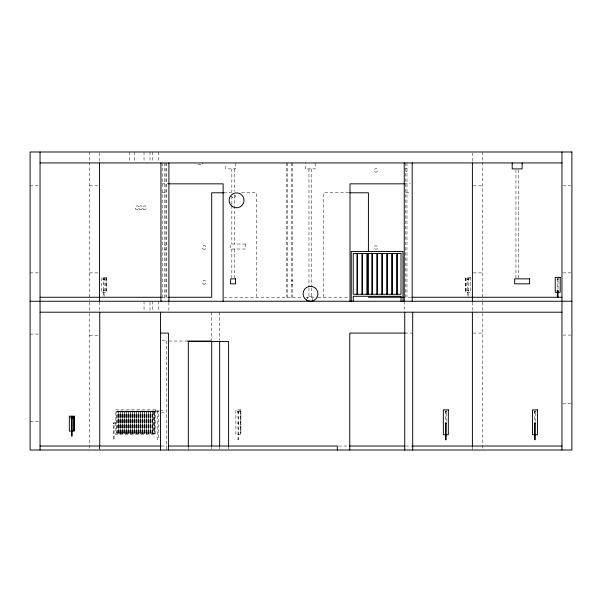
<?xml version="1.0" encoding="UTF-8"?>
<svg xmlns="http://www.w3.org/2000/svg" width="602" height="602" viewBox="0 0 602 602"><rect width="100%" height="100%" fill="white"/><g stroke="black" fill="none" stroke-linecap="round" stroke-linejoin="round"><path stroke-width="0.45" stroke-dasharray="3.01 2.26" d="M240.875 411.369L240.875 433.259M118.579 433.259L118.579 411.369L117.081 411.369L117.081 433.259L118.579 433.259L118.579 411.369M120.566 433.259L120.566 411.369L119.076 411.369L119.076 433.259L120.566 433.259L120.566 411.369M122.56 433.259L122.56 411.369L121.062 411.369L121.062 433.259L122.56 433.259L122.56 411.369M124.546 433.259L124.546 411.369L123.056 411.369L123.056 433.259L124.546 433.259L124.546 411.369M126.54 433.259L126.54 411.369L125.043 411.369L125.043 433.259L126.54 433.259L126.54 411.369M128.527 433.259L128.527 411.369L127.037 411.369L127.037 433.259L128.527 433.259L128.527 411.369M130.521 433.259L130.521 411.369L129.024 411.369L129.024 433.259L130.521 433.259L130.521 411.369M132.508 433.259L132.508 411.369L131.018 411.369L131.018 433.259L132.508 433.259L132.508 411.369M134.494 433.259L134.494 411.369L133.004 411.369L133.004 433.259L134.494 433.259L134.494 411.369M136.488 433.259L136.488 411.369L134.999 411.369L134.999 433.259L136.488 433.259L136.488 411.369M138.475 433.259L138.475 411.369L136.985 411.369L136.985 433.259L138.475 433.259L138.475 411.369M117.081 433.259L117.081 411.369M140.469 433.259L140.469 411.369L138.972 411.369L138.972 433.259L140.469 433.259L140.469 411.369M119.076 433.259L119.076 411.369M142.456 433.259L142.456 411.369L140.966 411.369L140.966 433.259L142.456 433.259L142.456 411.369M121.062 433.259L121.062 411.369M144.45 433.259L144.45 411.369L142.952 411.369L142.952 433.259L144.45 433.259L144.45 411.369M123.056 433.259L123.056 411.369M146.436 433.259L146.436 411.369L144.947 411.369L144.947 433.259L146.436 433.259L146.436 411.369M125.043 433.259L125.043 411.369M148.431 433.259L148.431 411.369L146.933 411.369L146.933 433.259L148.431 433.259L148.431 411.369M127.037 433.259L127.037 411.369M150.417 433.259L150.417 411.369L148.927 411.369L148.927 433.259L150.417 433.259L150.417 411.369M129.024 433.259L129.024 411.369M152.411 433.259L152.411 411.369L150.914 411.369L150.914 433.259L152.411 433.259L152.411 411.369M131.018 433.259L131.018 411.369M152.908 411.369L154.398 411.369L154.398 433.259L152.908 433.259L152.908 411.369L154.398 411.369M133.004 433.259L133.004 411.369M134.999 433.259L134.999 411.369M136.985 433.259L136.985 411.369M138.972 433.259L138.972 411.369M140.966 433.259L140.966 411.369M142.952 433.259L142.952 411.369M144.947 433.259L144.947 411.369M146.933 433.259L146.933 411.369M148.927 433.259L148.927 411.369M150.914 433.259L150.914 411.369M152.908 433.259L154.398 433.259M106.223 278.267L106.223 291.398M465.677 291.398L465.677 278.267M557.475 278.433L557.723 279.358L557.971 278.433M197.765 164.429L202.739 164.429L202.739 162.939M405.725 168.161L406.975 168.161M405.725 171.645L406.975 171.645M161.833 183.836L168.906 183.836M404.235 183.836L410.429 183.836M30.1 185.822L39.145 185.822M89.555 185.822L98.6 185.822M473.3 185.822L482.345 185.822M562.855 185.822L571.9 185.822M162.194 192.79L165.926 192.79M223.824 192.79L231.288 192.79M241.545 192.79L256.475 192.79L256.475 297.268M348.821 192.79L323.635 192.79L323.635 297.268M405.725 192.79L410.955 192.79M164.677 245.774L165.926 245.782M164.677 249.258L165.926 249.251M30.1 272.887L39.145 272.887M89.555 272.887L98.6 272.887M473.3 272.887L482.345 272.887M562.855 272.887L571.9 272.887M106.223 278.116L105.726 278.116L105.726 291.549L106.223 291.549M465.677 278.116L466.174 278.116L466.174 291.549L465.677 291.549M291.549 280.479L292.79 280.479M291.549 284.204L292.79 284.204M103.378 290.804L104.101 290.804M467.799 290.804L468.522 290.804M161.863 297.268L168.267 297.268M224.079 297.268L302.181 297.268M305.839 297.268L317.111 297.268M318.037 297.268L349.07 297.268M411.271 297.268L405.725 297.268L405.725 162.939M404.732 333.087L411.806 333.087M473.3 333.087L482.345 333.087M30.1 334.087L39.145 334.087M562.855 335.081L571.9 335.081M89.555 335.577L98.6 335.577M162.216 340.551L166.641 340.551M187.673 341.048L166.423 341.048L166.423 450.01M562.855 403.242L571.9 403.242M159.869 410.376L163.353 410.376L163.353 412.37L161.614 412.37M155.64 410.873L159.869 410.873M154.646 411.121L116.833 411.121L116.833 433.508L154.646 433.508L154.646 411.121L152.66 411.121L152.66 433.508M240.875 411.121L240.379 411.121L240.379 433.508L240.875 433.508M238.768 411.369L238.046 411.369L238.023 439.731M117.435 411.715L118.225 411.715M119.422 411.715L120.219 411.715M121.416 411.715L122.206 411.715M123.402 411.715L124.2 411.715M125.397 411.715L126.187 411.715M127.383 411.715L128.181 411.715M129.37 411.715L130.167 411.715M131.364 411.715L132.162 411.715M133.351 411.715L134.148 411.715M135.345 411.715L136.142 411.715M137.331 411.715L138.129 411.715M139.325 411.715L140.123 411.715M141.312 411.715L142.11 411.715M143.306 411.715L144.096 411.715M145.293 411.715L146.09 411.715M147.287 411.715L148.077 411.715M149.273 411.715L150.071 411.715M151.268 411.715L152.058 411.715M155.64 411.866L159.869 411.866M30.1 421.648L39.145 421.648M115.84 422.815L113.357 422.815L113.357 439.731L114.087 439.731L114.102 423.311L113.364 423.311M238.038 423.311L238.753 423.311M113.357 423.808L115.84 423.808M117.435 432.913L118.225 432.913M119.422 432.913L120.219 432.913M121.416 432.913L122.206 432.913M123.402 432.913L124.2 432.913M125.397 432.913L126.187 432.913M127.383 432.913L128.181 432.913M129.37 432.913L130.167 432.913M131.364 432.913L132.162 432.913M133.351 432.913L134.148 432.913M135.345 432.913L136.142 432.913M137.331 432.913L138.129 432.913M139.325 432.913L140.123 432.913M141.312 432.913L142.11 432.913M143.306 432.913L144.096 432.913M145.293 432.913L146.09 432.913M147.287 432.913L148.077 432.913M149.273 432.913L150.071 432.913M151.268 432.913L152.058 432.913M238.038 439.731L238.768 439.731L238.783 411.369M161.321 446.029L166.95 446.029M338.49 446.029L348.821 446.029M405.62 446.029L411.806 446.029M558.077 288.983L558.077 278.861L557.347 278.861L557.332 288.983M535.291 421.438L535.291 411.369L534.561 411.369L534.546 421.438M518.42 169.847L518.42 278.861M515.929 169.847L515.929 278.861M482.345 151.99L482.345 161.381M482.345 162.322L482.345 300.308M482.345 302.181L482.345 312.476M482.345 313.409L482.345 449.069M472.397 152.908L472.397 162.028M472.397 302.159L472.397 310.369M472.397 446.827L472.397 450.01M468.522 296.35L468.522 278.861L467.792 278.861L467.777 296.35M446.202 421.438L446.202 411.369L445.472 411.369L445.457 421.438M406.975 162.939L406.975 297.268M404.235 301.248L404.235 310.369M315.177 162.939L315.177 168.906L305.229 168.906L305.229 162.939M312.694 301.248L312.694 296.274L307.72 296.274L307.72 298.758M311.445 168.906L311.445 286.906M311.445 287.846L311.445 296.274M308.961 168.906L308.961 286.906M308.961 287.846L308.961 296.274M292.79 162.939L292.79 297.268M291.549 162.939L291.549 297.268M287.568 162.939L287.568 297.268M286.326 162.939L286.326 297.268M235.578 162.939L235.578 168.906L225.622 168.906L225.622 163.789M234.328 168.906L234.328 191.444M234.328 195.198L234.328 244.036M234.328 249.01L234.328 277.928M231.845 168.906L231.845 192.384M231.845 196.139L231.845 204.59M231.845 205.53L231.845 244.036M231.845 249.01L231.845 277.928M228.609 446.827L228.609 449.212M219.655 312.197L219.655 340.273M219.655 446.827L219.655 449.212M211.693 312.197L211.693 340.273M211.693 446.827L211.693 449.212M188.313 446.827L188.313 450.01M168.906 302.159L168.906 310.369M166.423 162.939L166.423 297.268M165.926 162.939L165.926 297.268M164.677 162.939L164.677 297.268M162.194 162.939L162.194 297.268M158.461 151.99L158.461 162.028M158.461 301.248L158.461 310.369M154.052 411.723L154.052 432.913M153.254 411.723L153.254 432.913M152.487 151.99L152.487 162.028M152.487 301.248L152.487 310.369M150.666 411.121L150.666 433.508M150.003 151.99L150.003 162.028M150.003 302.159L150.003 310.369M148.679 411.121L148.679 433.508M146.685 411.121L146.685 433.508M144.698 411.121L144.698 433.508M144.036 151.99L144.036 162.028M144.036 301.248L144.036 310.369M142.704 411.121L142.704 433.508M140.718 411.121L140.718 433.508M138.723 411.121L138.723 433.508M136.737 411.121L136.737 433.508M134.75 411.121L134.75 433.508M134.57 151.99L134.57 162.028M132.756 411.121L132.756 433.508M130.769 411.121L130.769 433.508M129.618 151.99L129.618 162.028M128.775 411.121L128.775 433.508M126.789 411.121L126.789 433.508M124.795 411.121L124.795 433.508M122.808 411.121L122.808 433.508M120.814 411.121L120.814 433.508M118.827 411.121L118.827 433.508M104.123 296.35L104.123 278.861L103.394 278.861L103.378 296.35M99.751 446.827L99.751 450.01M99.503 152.908L99.503 162.028M99.503 302.159L99.503 310.369M99.503 446.029L99.503 450.01M89.555 151.99L89.555 161.381M89.555 162.322L89.555 300.308M89.555 302.181L89.555 312.528M89.555 313.409L89.555 450.01M535.803 410.873A0.993 0.993 0 0 1 534.937 412.37A0.993 0.993 0 0 1 534.072 410.873M446.707 410.873A0.993 0.993 0 0 1 445.849 412.37A0.993 0.993 0 0 1 444.983 410.873M558.581 278.365A0.993 0.993 0 0 1 557.723 279.855A0.993 0.993 0 0 1 556.858 278.365M234.532 194.807A1.738 1.738 0 0 1 234.381 197.825A1.738 1.738 0 0 1 231.845 196.184M103.251 278.734C103.86 280.63 104.733 277.394 103.251 278.734M103.251 290.676C103.86 292.572 104.733 289.329 103.251 290.676M237.91 411.241C238.52 413.145 239.385 409.902 237.91 411.241M237.91 423.183C238.52 425.08 239.385 421.844 237.91 423.183M445.367 411.241C445.977 413.145 446.842 409.902 445.367 411.241M467.686 278.734C468.296 280.63 469.161 277.394 467.686 278.734M467.686 290.676C468.296 292.572 469.161 289.329 467.686 290.676M534.456 411.241C535.065 413.145 535.931 409.902 534.456 411.241M245.526 244.036L230.604 244.036L230.604 249.01L245.526 249.01L245.526 244.036M106.223 277.371L101.249 277.371L101.249 292.294L106.223 292.294L106.223 277.371M470.651 277.371L465.677 277.371L465.677 292.294L470.651 292.294L470.651 277.371M155.64 409.879L115.84 409.879L115.84 434.757L155.64 434.757L155.64 409.879M240.875 409.879L235.901 409.879L235.901 434.757L240.875 434.757L240.875 409.879M158.364 411.369L157.649 411.369L157.634 439.731L158.364 439.731L158.379 411.369M237.888 412.235A0.993 0.993 0 0 0 239.385 411.369A0.993 0.993 0 0 0 237.888 410.511A0.993 0.993 0 0 0 237.888 412.235M103.235 279.719A0.993 0.993 0 0 0 104.725 278.861A0.993 0.993 0 0 0 103.235 277.996A0.993 0.993 0 0 0 103.235 279.719M467.671 279.719A0.993 0.993 0 0 0 469.161 278.861A0.993 0.993 0 0 0 467.671 277.996A0.993 0.993 0 0 0 467.671 279.719M139.799 209.293A1.866 1.866 0 0 0 142.659 207.788A1.866 1.866 0 0 0 139.935 206.065A1.866 1.866 0 0 0 139.799 209.293M135.841 209.127A1.866 1.866 0 0 0 138.896 208.066A1.866 1.866 0 0 0 136.458 205.952A1.866 1.866 0 0 0 135.841 209.127M143.517 209.285A1.866 1.866 0 0 0 146.391 207.803A1.866 1.866 0 0 0 143.675 206.057A1.866 1.866 0 0 0 143.517 209.285M202.964 248.882A1.866 1.866 0 0 0 206.05 247.934A1.866 1.866 0 0 0 203.687 245.736A1.866 1.866 0 0 0 202.964 248.882M203.213 283.903A1.866 1.866 0 0 0 206.095 282.443A1.866 1.866 0 0 0 203.386 280.683A1.866 1.866 0 0 0 203.213 283.903M374.873 171.826A1.738 1.738 0 0 0 377.612 170.562A1.738 1.738 0 0 0 375.144 168.823A1.738 1.738 0 0 0 374.873 171.826M374.79 248.874A1.738 1.738 0 0 0 377.597 247.776A1.738 1.738 0 0 0 375.242 245.894A1.738 1.738 0 0 0 374.79 248.874"/><path stroke-width="0.9" d="M74.309 417.073L74.309 430.204M72.067 418.097L71.57 418.097M40.048 162.939L561.952 162.939M168.906 183.836L223.139 183.836L223.139 301.248M404.235 183.836L350.003 183.836L350.003 301.248M223.824 192.79L211.693 192.79L211.693 297.268L168.688 297.268M349.754 192.79L368.416 192.79L368.416 251.561M40.048 297.268L161.208 297.268M368.416 297.268L404.01 297.268M412.197 297.268L561.952 297.268M30.1 301.248L571.9 301.248M40.048 312.197L561.952 312.197M160.448 333.087L168.41 333.087L168.41 450.01M405.176 333.087L349.754 333.087L349.754 450.01M187.673 341.048L211.693 341.048L211.693 446.029M74.309 416.923L73.813 416.923L73.813 430.355L74.309 430.355M40.048 446.029L160.802 446.029M168.41 446.029L337.316 446.029L337.316 450.01M349.31 446.029L404.747 446.029M412.265 446.029L561.952 446.029M561.952 151.99L561.952 450.01M558.077 297.268L558.084 290.804L557.354 290.804L557.332 297.268M522.145 162.939L522.145 168.906L512.197 168.906L512.197 162.939M472.397 162.939L472.397 301.248M472.397 312.197L472.397 446.255M412.694 312.197L412.694 450.01M412.197 162.939L412.197 301.248M404.732 312.197L404.732 450.01M404.235 162.939L404.235 301.248M402.994 301.248L402.994 251.493L351.252 251.493L351.252 301.248M401 301.248L401 296.274L353.239 296.274L353.239 301.248M397.267 253.487L397.267 294.28M396.771 253.487L396.771 294.28M392.293 253.487L392.293 294.28M391.797 253.487L391.797 294.28M387.319 253.487L387.319 294.28M386.823 253.487L386.823 294.28M382.345 253.487L382.345 294.28M381.849 253.487L381.849 294.28M377.371 253.487L377.371 294.28M376.875 253.487L376.875 294.28M372.397 253.487L372.397 294.28M371.893 253.487L371.893 294.28M368.416 253.427L368.416 294.468M367.416 253.487L367.416 294.28M366.919 253.487L366.919 294.28M362.442 253.487L362.442 294.28M361.945 253.487L361.945 294.28M357.468 253.487L357.468 294.28M356.971 253.487L356.971 294.28M228.609 446.27L228.609 341.545L188.313 341.545L188.313 446.27M219.655 341.206L219.655 446.029M168.906 162.939L168.906 301.248M160.945 162.939L160.945 301.248M160.448 312.197L160.448 450.01M99.751 312.197L99.751 446.029M99.503 162.939L99.503 301.248M72.21 417.668L72.202 436.074L71.472 436.074L71.465 417.668M40.048 151.99L40.048 450.01M445.367 423.183C445.977 425.08 446.842 421.844 445.367 423.183M534.456 423.183C535.065 425.08 535.931 421.844 534.456 423.183M557.241 290.676C557.851 292.572 558.716 289.329 557.241 290.676M571.9 151.99L30.1 151.99L30.1 450.01L571.9 450.01L571.9 151.99M401 253.487L353.239 253.487L353.239 294.28L401 294.28L401 253.487M560.206 277.371L555.232 277.371L555.232 292.294L560.206 292.294L560.206 277.371M235.578 278.861L230.604 278.861L230.604 283.835L235.578 283.835L235.578 278.861M529.609 278.861L514.687 278.861L514.687 283.835L529.609 283.835L529.609 278.861M448.332 409.879L443.358 409.879L443.358 434.757L448.332 434.757L448.332 409.879M537.428 409.879L532.446 409.879L532.446 434.757L537.428 434.757L537.428 409.879M74.309 416.178L69.335 416.178L69.335 431.1L74.309 431.1L74.309 416.178M446.202 423.311L445.48 423.311L445.457 439.731L446.202 439.731L446.217 423.311M535.291 423.311L534.568 423.311L534.546 439.731L535.291 439.731L535.306 423.311M71.322 418.533A0.993 0.993 0 0 0 72.819 417.668A0.993 0.993 0 0 0 71.322 416.81A0.993 0.993 0 0 0 71.322 418.533M306.629 300.15A7.465 7.465 0 0 0 317.991 293.987A7.465 7.465 0 0 0 306.967 287.229A7.465 7.465 0 0 0 306.629 300.15M232.665 206.689A7.465 7.465 0 0 0 244.028 200.519A7.465 7.465 0 0 0 233.004 193.761A7.465 7.465 0 0 0 232.665 206.689"/></g></svg>
